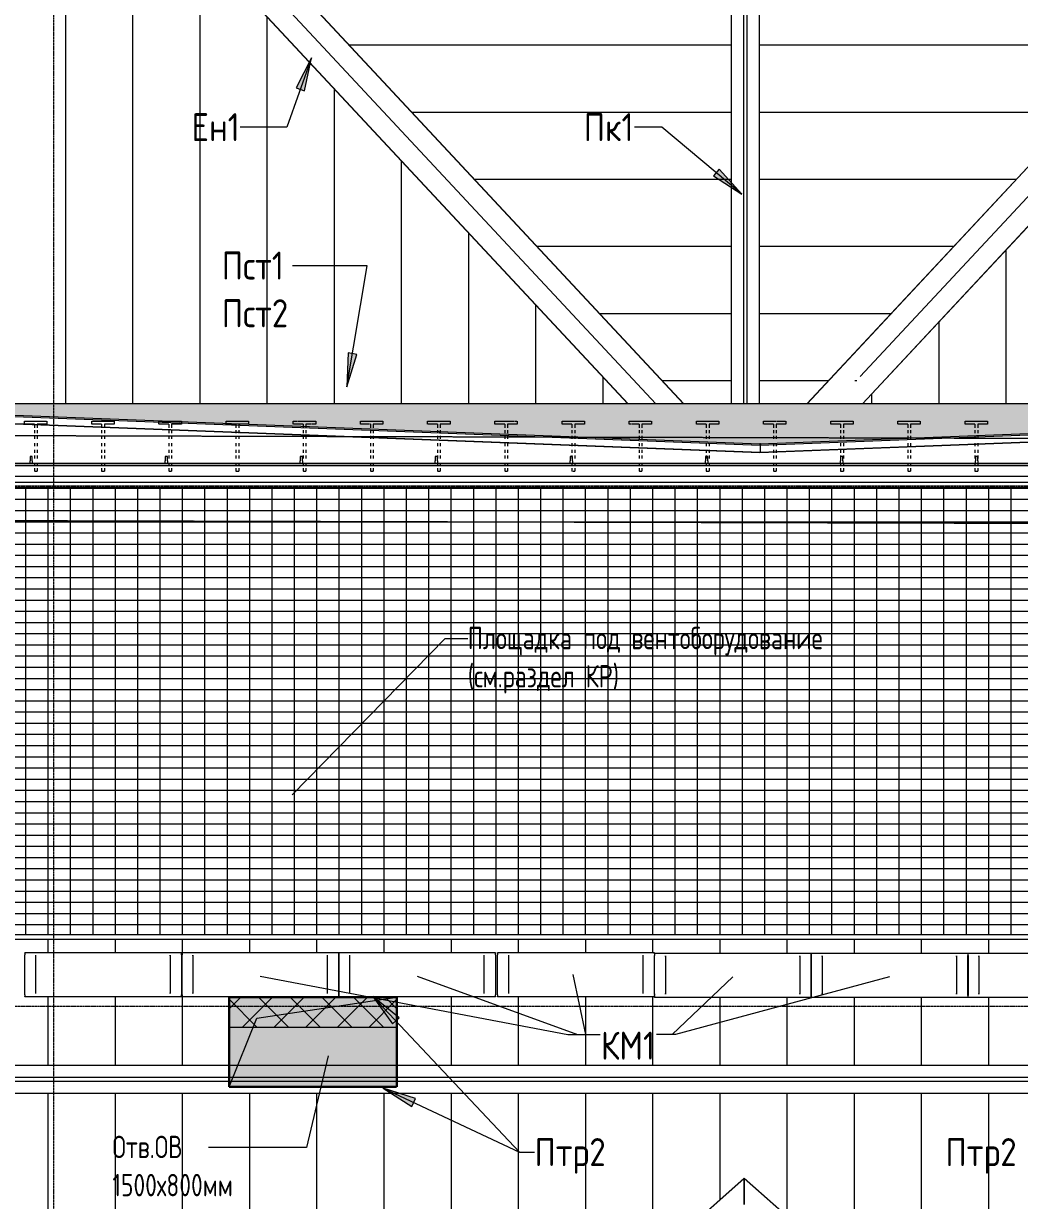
# Model space of a CAD drawing. Header units: millimetres. Extents: x -10178924 to 11692288, y -947381 to 58396.
# Drawn here: x 17780 to 26674, y -557965 to -547449 of the extents above; entities that cross this region are included whole.
import ezdxf

# ---------------------------------------------------------------- set-up
doc = ezdxf.new("R2010")
doc.units = ezdxf.units.MM
for name, pattern in [('ADSK_Линия сетки', [25, 20, -2.5, 0, -2.5]), ('ADSK_Скрыто', [6, 3, -3]), ('ADSK_Штриховая_ш3 п1_5', [4.5, 3, -1.5])]:
    doc.linetypes.add(name, pattern=pattern)
for name, color, linetype, lineweight in [('Аннотация', 7, 'Continuous', 18), ('Антураж', 7, 'Continuous', 18), ('Крыша', 7, 'Continuous', 9), ('Крыша штриховка', 7, 'Continuous', 9), ('Марки', 7, 'Continuous', 20), ('Обобщенные модели', 7, 'Continuous', 18), ('Ограждение', 7, 'Continuous', 9), ('Оси', 253, 'Continuous', 9), ('Перекрытие', 7, 'Continuous', 18), ('Перекрытие штриховка', 7, 'Continuous', 18), ('Узлы', 7, 'Continuous', 18)]:
    doc.layers.add(name, color=color, linetype=linetype, lineweight=lineweight)
doc.layers.add('Линии', color=7, linetype='Continuous', lineweight=9, true_color=0x00a600)
doc.styles.add('GOST Common_3', font='GOST_Common.ttf', dxfattribs={"width": 0.8, "height": 350})
doc.styles.add('GOST Common_4', font='GOST_Common.ttf', dxfattribs={"width": 0.9, "height": 200})

# ---------------------------------------------------------------- blocks, each defined once
blk = doc.blocks.new('Ограждение - 20 доп поручень 300-1864261-План кровли АР')
at = {"layer": 'Ограждение'}
for p, q in [((-60, 10), (-40, 10)), ((-60, 10), (-60, -10)), ((0, 10), (-40, 10)), ((0, -10), (0, 10)), ((-40, -10), (-60, -10)), ((-40, -10), (0, -10))]:
    blk.add_line(p, q, dxfattribs=at)
blk = doc.blocks.new('Ограждение - Ограждение-2940136-План кровли АР')
at = {"rotation": 89.99999999999946}
for p in [(17848, 13206), (19055, 13206), (20261, 13206), (21467, 13206), (22673, 13206), (23880, 13206), (25086, 13206), (26292, 13206)]:
    blk.add_blockref('Ограждение - 20 доп поручень 300-1864261-План кровли АР', p, dxfattribs=at)
blk = doc.blocks.new('Тип верхнего поручня - Верхний поручень_Внутренний_-2940138-План кровли АР')
at = {"layer": 'Ограждение'}
for p, q in [((10611, 13146), (38155, 13146)), ((38165, 13126), (10611, 13126))]:
    blk.add_line(p, q, dxfattribs=at)
blk = doc.blocks.new('Тип верхнего поручня - Верхний поручень_Внутренний_-V31-План кровли АР')
at = {"layer": 'Ограждение'}
for p, q in [((10611, 13146), (38155, 13146)), ((10611, 13126), (38165, 13126))]:
    blk.add_line(p, q, dxfattribs=at)
blk = doc.blocks.new('Planka_konka_K1 - Кровля - Планка конька К1-2963703-План кровли АР')
at = {"layer": 'Обобщенные модели'}
for p, q in [((9045, 125), (-20330, 125)), ((9045, 17), (-20750, 17)), ((-14985, -17), (9045, -17)), ((9045, -125), (-4793, -125))]:
    blk.add_line(p, q, dxfattribs=at)
blk = doc.blocks.new('Ограждение - Ограждение-2966801-План кровли АР')
at = {"layer": 'Ограждение'}
for p, q in [((24101, 17882), (24209, 17882)), ((24101, 17882), (24101, 13678)), ((24209, 17882), (24226, 17882)), ((24209, 17882), (24209, 13678)), ((24226, 17882), (24243, 17882)), ((24243, 17882), (24351, 17882)), ((24243, 13678), (24243, 17882)), ((24351, 17882), (24351, 13678))]:
    blk.add_line(p, q, dxfattribs=at)
blk = doc.blocks.new('Ограждение - Ограждение-2968875-План кровли АР')
at = {"layer": 'Ограждение'}
for p, q in [((17774, 20936), (18467, 19851)), ((18477, 19834), (17774, 20933)), ((17444, 20777), (18859, 18563)), ((17446, 20776), (18866, 18555)), ((17669, 20761), (17763, 20614)), ((17793, 20567), (18276, 19811)), ((19288, 17892), (19368, 17766)), ((19290, 17892), (19369, 17767)), ((19503, 17892), (19516, 17872)), ((19516, 17872), (19540, 17892)), ((23674, 13678), (19745, 17892)), ((19747, 17892), (23676, 13678)), ((19368, 17766), (19422, 17804)), ((19369, 17766), (19516, 17872)), ((19516, 17872), (19369, 17767)), ((19516, 17872), (23426, 13678)), ((19369, 17767), (19368, 17766)), ((19368, 17765), (19369, 17766)), ((19368, 17765), (23178, 13678)), ((19369, 17766), (23180, 13678))]:
    blk.add_line(p, q, dxfattribs=at)
blk = doc.blocks.new('Ограждение - Ограждение-2969153-План кровли АР')
at = {"layer": 'Ограждение'}
for p, q in [((31365, 20966), (31398, 20941)), ((30990, 20901), (30382, 20085)), ((30390, 20098), (30990, 20903)), ((29183, 17874), (31351, 20781)), ((29184, 17873), (31353, 20781)), ((31002, 20614), (31112, 20761)), ((30582, 20050), (30988, 20596)), ((29789, 18987), (30060, 19351)), ((24776, 13678), (28705, 17892)), ((28707, 17892), (24778, 13678)), ((25252, 13922), (28955, 17892)), ((29087, 17947), (29183, 17873)), ((29183, 17874), (29088, 17947)), ((29172, 17882), (29184, 17873)), ((25272, 13678), (29183, 17873)), ((25273, 13678), (29184, 17872)), ((29184, 17873), (29183, 17874)), ((29183, 17873), (29184, 17872))]:
    blk.add_line(p, q, dxfattribs=at)
blk = doc.blocks.new('Ограждение - Ограждение-2970319-План кровли АР')
at = {"layer": 'Ограждение'}
for p, q in [((24217, 6757), (19360, 2468)), ((24217, 6755), (19360, 2466)), ((24217, 6757), (24217, 6755)), ((24217, 6755), (24217, 6757)), ((29060, 2479), (24217, 6757)), ((24217, 6755), (24217, 6522)), ((24217, 6522), (24217, 6755)), ((29060, 2477), (24217, 6755))]:
    blk.add_line(p, q, dxfattribs=at)
blk = doc.blocks.new('Антураж 4 - Антураж 4-5053377-План кровли АР')
at = {"layer": 'Антураж'}
for p, q in [((24360, 13305), (16128, 13622)), ((32592, 13622), (24360, 13305)), ((24355, 13238), (16122, 13556)), ((24360, 13241), (16128, 13559)), ((32597, 13556), (24355, 13238)), ((32592, 13559), (24360, 13241)), ((24361, 13320), (24355, 13320)), ((24361, 13320), (24360, 13305)), ((24360, 13305), (24360, 13320)), ((24360, 13305), (24360, 13241))]:
    blk.add_line(p, q, dxfattribs=at)
blk = doc.blocks.new('Ограждение - Ограждение-5945901-План кровли АР')
at = {"layer": 'Ограждение'}
for p, q in [((32008, 12973), (17060, 12973)), ((17060, 12933), (32008, 12933)), ((31968, 8933), (17020, 8933)), ((17020, 8893), (31968, 8893))]:
    blk.add_line(p, q, dxfattribs=at)
blk = doc.blocks.new('Construction_Roof-Accessories_Lindab_KO - Construction_Roof-Accessories_Lindab_KO-V52-План кровли АР')
at = {"layer": 'Обобщенные модели', "lineweight": 9}
for p, q in [((34475, 12868), (34475, 12524)), ((34476, 12861), (34476, 12868)), ((34476, 12524), (34476, 12530))]:
    blk.add_line(p, q, dxfattribs=at)
blk = doc.blocks.new('Construction_Roof-Accessories_Lindab_BR - Construction_Roof-Accessories_Lindab_BR-V91-План кровли АР')
at = {"layer": 'Обобщенные модели', "lineweight": 9}
for p, q in [((26214, 8764), (26214, 8766)), ((27614, 8766), (26214, 8766)), ((26214, 8764), (26214, 8748)), ((26214, 8747), (26214, 8748)), ((26214, 8741), (26214, 8747)), ((26214, 8405), (26214, 8741)), ((27614, 8766), (27614, 8764)), ((27614, 8748), (27614, 8764)), ((27614, 8748), (27614, 8747)), ((27614, 8747), (27614, 8741)), ((27614, 8741), (27614, 8405)), ((26214, 8397), (26214, 8405)), ((26214, 8391), (26214, 8397)), ((26214, 8391), (26214, 8375)), ((26214, 8373), (26214, 8375)), ((27614, 8373), (26214, 8373)), ((27614, 8405), (27614, 8397)), ((27614, 8397), (27614, 8391)), ((27614, 8375), (27614, 8391)), ((27614, 8375), (27614, 8373))]:
    blk.add_line(p, q, dxfattribs=at)
blk = doc.blocks.new('Construction_Roof-Accessories_Lindab_BR - Construction_Roof-Accessories_Lindab_BR-V54-План кровли АР')
at = {"layer": 'Обобщенные модели', "lineweight": 9}
for p, q in [((32978, 12886), (32978, 12889)), ((34378, 12889), (32978, 12889)), ((32978, 12886), (32978, 12871)), ((32978, 12870), (32978, 12871)), ((32978, 12864), (32978, 12870)), ((32978, 12528), (32978, 12864)), ((34378, 12889), (34378, 12886)), ((34378, 12871), (34378, 12886)), ((34378, 12871), (34378, 12870)), ((34378, 12870), (34378, 12864)), ((34378, 12864), (34378, 12528)), ((32978, 12520), (32978, 12528)), ((32978, 12513), (32978, 12520)), ((34378, 12528), (34378, 12520)), ((34378, 12520), (34378, 12513)), ((32978, 12513), (32978, 12498)), ((32978, 12496), (32978, 12498)), ((34378, 12496), (32978, 12496)), ((34378, 12498), (34378, 12513)), ((34378, 12498), (34378, 12496))]:
    blk.add_line(p, q, dxfattribs=at)
blk = doc.blocks.new('Construction_Roof-Accessories_Lindab_BR - Construction_Roof-Accessories_Lindab_BR-V92-План кровли АР')
at = {"layer": 'Обобщенные модели', "lineweight": 9}
for p, q in [((24814, 8766), (23414, 8766)), ((23414, 8762), (23414, 8748)), ((23414, 8747), (23414, 8748)), ((23414, 8741), (23414, 8747)), ((23414, 8405), (23414, 8741)), ((24814, 8766), (24814, 8764)), ((24814, 8748), (24814, 8764)), ((24814, 8748), (24814, 8747)), ((24814, 8747), (24814, 8741)), ((24814, 8741), (24814, 8405)), ((23414, 8403), (23414, 8405)), ((23414, 8389), (23414, 8375)), ((23414, 8373), (23414, 8375)), ((24814, 8373), (23414, 8373)), ((24814, 8405), (24814, 8397)), ((24814, 8397), (24814, 8391)), ((24814, 8375), (24814, 8391)), ((24814, 8375), (24814, 8373))]:
    blk.add_line(p, q, dxfattribs=at)
blk = doc.blocks.new('Construction_Roof-Accessories_Lindab_BR - Construction_Roof-Accessories_Lindab_BR-V93-План кровли АР')
at = {"layer": 'Обобщенные модели', "lineweight": 9}
for p, q in [((22014, 8769), (22014, 8771)), ((23414, 8771), (22014, 8771)), ((22014, 8769), (22014, 8753)), ((22014, 8746), (22014, 8753)), ((22014, 8753), (22014, 8753)), ((22014, 8410), (22014, 8746)), ((23414, 8771), (23414, 8769)), ((23414, 8762), (23414, 8769)), ((22014, 8403), (22014, 8410)), ((22014, 8396), (22014, 8403)), ((22014, 8396), (22014, 8380)), ((22014, 8378), (22014, 8380)), ((23414, 8378), (22014, 8378)), ((23414, 8404), (23414, 8403)), ((23414, 8403), (23414, 8396)), ((23414, 8389), (23414, 8396))]:
    blk.add_line(p, q, dxfattribs=at)
blk = doc.blocks.new('Construction_Roof-Accessories_Lindab_BR - Construction_Roof-Accessories_Lindab_BR-V53-План кровли АР')
at = {"layer": 'Обобщенные модели', "lineweight": 9}
for p, q in [((34378, 12886), (34378, 12889)), ((35778, 12889), (34378, 12889)), ((34378, 12886), (34378, 12871)), ((34378, 12870), (34378, 12871)), ((34378, 12864), (34378, 12870)), ((34378, 12528), (34378, 12864)), ((35778, 12889), (35778, 12886)), ((35778, 12871), (35778, 12886)), ((35778, 12871), (35778, 12870)), ((35778, 12870), (35778, 12864)), ((35778, 12864), (35778, 12528)), ((34378, 12520), (34378, 12528)), ((34378, 12513), (34378, 12520)), ((35778, 12528), (35778, 12520)), ((35778, 12520), (35778, 12513)), ((34378, 12513), (34378, 12498)), ((34378, 12496), (34378, 12498)), ((35778, 12496), (34378, 12496)), ((35778, 12498), (35778, 12513)), ((35778, 12498), (35778, 12496))]:
    blk.add_line(p, q, dxfattribs=at)
blk = doc.blocks.new('Construction_Roof-Accessories_Lindab_BR - Construction_Roof-Accessories_Lindab_BR-V94-План кровли АР')
at = {"layer": 'Обобщенные модели', "lineweight": 9}
for p, q in [((17790, 8769), (17790, 8771)), ((19190, 8771), (17790, 8771)), ((17790, 8769), (17790, 8753)), ((17790, 8746), (17790, 8753)), ((17790, 8753), (17790, 8753)), ((17790, 8410), (17790, 8746)), ((19190, 8771), (19190, 8769)), ((19190, 8753), (19190, 8769)), ((19190, 8753), (19190, 8753)), ((19190, 8753), (19190, 8746)), ((19190, 8746), (19190, 8410)), ((17790, 8403), (17790, 8410)), ((17790, 8396), (17790, 8403)), ((17790, 8396), (17790, 8380)), ((17790, 8378), (17790, 8380)), ((19190, 8378), (17790, 8378)), ((19190, 8410), (19190, 8403)), ((19190, 8403), (19190, 8396)), ((19190, 8380), (19190, 8396)), ((19190, 8380), (19190, 8378))]:
    blk.add_line(p, q, dxfattribs=at)
blk = doc.blocks.new('Кровля')
at = {"layer": 'Аннотация', "lineweight": 9}
for points in [[(20353, 16768), (20215, 16499), (20289, 16472)], [(24196, 15551), (23991, 15774), (23941, 15713)], [(20667, 13829), (20756, 14118), (20678, 14131)], [(20899, 8382), (21076, 8137), (21134, 8191)], [(20993, 7561), (21248, 7398), (21281, 7470)]]:
    blk.add_hatch(color=256, dxfattribs=at).paths.add_polyline_path(points)
at = {"layer": 'Крыша штриховка'}
h = blk.add_hatch(dxfattribs=at)
h.set_pattern_fill('FP_3', color=256, style=0, pattern_type=2)
h.set_pattern_definition([(270, (156.06, -17199.3), (600, 4e-14), [])])
h.paths.add_polyline_path([(37616, 13678), (37707, 13678), (37707, 19364), (31852, 19567), (30292, 19358), (30009, 18979), (30110, 18979), (30089, 18919), (29964, 18919), (29183, 17873), (29184, 17872), (25273, 13678), (32606, 13678), (32637, 13808), (32645, 13826), (32644, 13829), (32640, 13832), (32640, 13833), (32649, 13833), (32651, 13838), (32678, 13864), (32708, 13879), (32742, 13884), (32779, 13879), (32810, 13863), (32835, 13836), (32836, 13833), (32840, 13832), (32837, 13830), (32847, 13807), (32878, 13678), (37490, 13678)])
h.paths.add_polyline_path([(11110, 13678), (15841, 13678), (15872, 13808), (15880, 13826), (15879, 13829), (15875, 13832), (15875, 13833), (15883, 13833), (15886, 13838), (15913, 13864), (15943, 13879), (15977, 13884), (16013, 13879), (16044, 13863), (16069, 13836), (16071, 13833), (16075, 13832), (16072, 13830), (16082, 13807), (16113, 13678), (23178, 13678), (19368, 17765), (19370, 17767), (19368, 17766), (19288, 17892), (18890, 17892), (18418, 19252), (18339, 19376), (16914, 19566), (11105, 19365), (11105, 13678)])
h.paths.add_polyline_path([(32837, 13745), (32841, 13745), (32838, 13751)])
h.paths.add_polyline_path([(16076, 13745), (16072, 13751), (16072, 13745)])
h.paths.add_polyline_path([(11105, 20652), (12591, 20677), (15833, 20789), (15844, 20837), (15833, 20839), (11105, 20675)])
h.paths.add_polyline_path([(37707, 20653), (37707, 20941), (37670, 20941), (37670, 20675), (32022, 20871), (32024, 20857), (32024, 20850), (37670, 20655)])
h.paths.add_polyline_path([(17086, 20844), (17050, 20941), (16777, 20941), (16765, 20886), (17050, 20848)])
h.paths.add_polyline_path([(31690, 20845), (31727, 20851), (31727, 20858), (31745, 20941), (31725, 20941), (31690, 20846)])
h = blk.add_hatch(dxfattribs=at)
h.set_pattern_fill('FP_5', color=256, style=0, pattern_type=2)
h.set_pattern_definition([(0, (-6205.5, -17840), (0, 600), [])])
h.paths.add_polyline_path([(24101, 13678), (24101, 17882), (24222, 17882), (24222, 17884), (22260, 17884), (22260, 17879), (22125, 17879), (22125, 17884), (19754, 17884), (23676, 13678), (23989, 13678)])
h = blk.add_hatch(dxfattribs=at)
h.set_pattern_fill('FP_6', color=256, style=0, pattern_type=2)
h.set_pattern_definition([(180, (-5840.74, -17840), (-7e-14, -600), [])])
h.paths.add_polyline_path([(24351, 13678), (24776, 13678), (28698, 17884), (24236, 17884), (24236, 17882), (24351, 17882), (24351, 13993)])
h.paths.add_polyline_path([(25054, 13678), (25252, 13922), (24946, 13678), (25025, 13678)])
h.paths.add_polyline_path([(24236, 17882), (24236, 17882), (24236, 17884), (24222, 17884), (24222, 17882), (24236, 17882)])
h = blk.add_hatch(dxfattribs=at)
h.set_pattern_fill('FP_23', color=256, style=0, pattern_type=2)
h.set_pattern_definition([(270, (0, 2567.63), (600, 4e-14), [])])
h.paths.add_polyline_path([(3982, 7654), (4419, 8083), (3967, 7704), (3967, 7665), (3976, 7658)])
h.paths.add_polyline_path([(44717, 7767), (44900, 7767), (39420, 12094), (35435, 12263), (35435, 8885), (33439, 8885), (33439, 12347), (32345, 12393), (32008, 12380), (32008, 12195), (33275, 12195), (33275, 11802), (32008, 11802), (32008, 11561), (33275, 11561), (33275, 11168), (32008, 11168), (32008, 10908), (33275, 10908), (33275, 10515), (32008, 10515), (32008, 10274), (33275, 10274), (33275, 9881), (32008, 9881), (32008, 9640), (33275, 9640), (33275, 9247), (32008, 9247), (32008, 9006), (33275, 9006), (33275, 8613), (31875, 8613), (31875, 8893), (17020, 8894), (17020, 12368), (16400, 12392), (14514, 12322), (14514, 12309), (14550, 12309), (14550, 9189), (14514, 9189), (14514, 8885), (12714, 8885), (12714, 9189), (12664, 9189), (12664, 12253), (9547, 12136), (4326, 7767), (14441, 7767), (14441, 8353), (15841, 8353), (15841, 7767), (19615, 7767), (19615, 8375), (21115, 8375), (21115, 7767), (27609, 7767), (27609, 8373), (23414, 8373), (23414, 8378), (22014, 8378), (22014, 8771), (23414, 8771), (23414, 8766), (31814, 8766), (31814, 8373), (29115, 8373), (29115, 7767), (29661, 7767), (29661, 8333), (31241, 8333), (31241, 7767), (39870, 7767), (39870, 8333), (41230, 8333), (41230, 7767), (44399, 7767)])
h.paths.add_polyline_path([(20144, 8378), (19194, 8378), (19194, 8771), (21994, 8771), (21994, 8378), (20494, 8378)])
h.paths.add_polyline_path([(18699, 8378), (17790, 8378), (17790, 8771), (19190, 8771), (19190, 8378), (19060, 8378)])
h.paths.add_polyline_path([(17670, 8378), (16370, 8378), (16370, 8771), (17770, 8771), (17770, 8378), (17738, 8378)])
h.paths.add_polyline_path([(15551, 9038), (15219, 9038), (15219, 9431), (16619, 9431), (16619, 9038), (15808, 9038)])
h.paths.add_polyline_path([(16169, 9600), (15219, 9600), (15219, 9993), (16619, 9993), (16619, 9600), (16519, 9600)])
h.paths.add_polyline_path([(15808, 10147), (15219, 10147), (15219, 10540), (16619, 10540), (16619, 10147), (16169, 10147)])
h.paths.add_polyline_path([(15319, 10781), (15219, 10781), (15219, 11174), (16619, 11174), (16619, 10781), (15386, 10781)])
h.paths.add_polyline_path([(15265, 11355), (15165, 11355), (15165, 11748), (16565, 11748), (16565, 11355), (15319, 11355)])
h.paths.add_polyline_path([(16169, 11883), (15165, 11883), (15165, 12276), (16565, 12276), (16565, 11883), (16350, 11883)])
h.paths.add_polyline_path([(24355, 13238), (32597, 13556), (32597, 13557), (32593, 13558), (32593, 13622), (32597, 13638), (32591, 13638), (32592, 13622), (32591, 13559), (24355, 13241), (16128, 13559), (16128, 13638), (16123, 13638), (16126, 13622), (16126, 13558), (16122, 13557), (16122, 13556), (24355, 13238)])
h.paths.add_polyline_path([(24360, 13320), (24360, 13320), (24360, 13320)])
h.paths.add_polyline_path([(37834, 13347), (37830, 13350), (32893, 13558), (32893, 13637), (32888, 13637), (32891, 13622), (32891, 13558), (32887, 13557), (32888, 13556), (37791, 13349)])
h.paths.add_polyline_path([(11368, 13358), (15824, 13524), (15826, 13531), (11467, 13362)])
h.paths.add_polyline_path([(15826, 13533), (15832, 13557), (15828, 13558), (15828, 13622), (15826, 13610), (15826, 13594), (15826, 13556)])
h = blk.add_hatch(dxfattribs=at)
h.set_pattern_fill('FP_21', color=256, style=0, pattern_type=2)
h.set_pattern_definition([(90, (0, 161.5), (-600, 4e-14), [])])
h.paths.add_polyline_path([(13175, 1527), (13176, 1527), (13175, 1527)])
h.paths.add_polyline_path([(12897, 1552), (12887, 1608), (11119, 1669), (12888, 1606)])
h.paths.add_polyline_path([(13162, 1552), (13171, 1607), (13176, 1606), (19380, 1824), (19380, 2243), (19366, 2259), (19378, 1826), (13171, 1608), (13168, 1594)])
h.paths.add_polyline_path([(35578, 1552), (35569, 1608), (29060, 1844), (29060, 2009), (29053, 2009), (29053, 1733), (29060, 1733), (29060, 1835), (35564, 1599), (35564, 1606), (35569, 1606), (35572, 1592)])
h.paths.add_polyline_path([(35843, 1552), (35853, 1606), (35864, 1606), (41077, 1795), (41085, 1806), (35853, 1615), (35852, 1607)])
h.paths.add_polyline_path([(23571, 1633), (24009, 1633), (24009, 1694), (23355, 1695), (23346, 1698), (23331, 1710), (23325, 1717), (23320, 1726), (23318, 1733), (23217, 1733), (23217, 1633), (23562, 1633)])
h.paths.add_polyline_path([(24792, 1633), (25409, 1633), (25409, 1733), (25322, 1733), (25315, 1719), (25303, 1704), (25294, 1699), (25285, 1696), (25267, 1694), (25160, 1694), (24742, 1694), (24742, 1633), (24788, 1633)])
h.paths.add_polyline_path([(24947, 1694), (24947, 1694), (24985, 1694)])
h.paths.add_polyline_path([(29060, 2029), (29060, 2251), (29053, 2243), (29053, 2029)])
h.paths.add_polyline_path([(28778, 2243), (26448, 4301), (28515, 2243)])
h.paths.add_polyline_path([(19665, 2243), (19918, 2243), (21985, 4301), (19656, 2243)])
h.paths.add_polyline_path([(19361, 2468), (24217, 6757), (29060, 2479), (29060, 2997), (33459, 2838), (33459, 5991), (35759, 5991), (35759, 2764), (41946, 2990), (45229, 7507), (45217, 7516), (15841, 7516), (15841, 7203), (14441, 7203), (14441, 7516), (4204, 7516), (7265, 2959), (12614, 2771), (12614, 5991), (14914, 5991), (14914, 2822), (19347, 2978), (19359, 2540)])
h.paths.add_polyline_path([(45455, 7507), (45462, 7516), (45442, 7516)])
h.paths.add_polyline_path([(45548, 7680), (45576, 7680), (45587, 7689), (45597, 7703), (45597, 7719), (45563, 7692)])
h.paths.add_polyline_path([(45613, 7729), (45611, 7730), (45609, 7729), (45611, 7729)])
at = {"layer": 'Перекрытие штриховка', "lineweight": 9, "true_color": 0x787878}
h = blk.add_hatch(dxfattribs=at)
h.set_pattern_fill('FP_52', color=8, style=0, pattern_type=2)
h.set_pattern_definition([(0, (0, 0), (0, 100), []), (90, (0, 0), (-200, 1e-14), [])])
h.paths.add_polyline_path([(31968, 8933), (31968, 12933), (17060, 12933), (17060, 8933), (31889, 8933)])
h.paths.add_polyline_path([(31976, 8925), (31976, 8933), (31968, 8932), (31968, 8925)])
h.paths.add_polyline_path([(31976, 8912), (31988, 8913), (31988, 8925), (31976, 8925), (31976, 8913)])
at = {"layer": 'Перекрытие штриховка', "lineweight": 9}
h = blk.add_hatch(dxfattribs=at)
h.set_pattern_fill('FP_51', color=256, style=0, pattern_type=2)
h.set_pattern_definition([(45, (0, 0), (-141.4214, 141.4214), []), (135, (0, 0), (-141.4214, -141.4214), [])])
h.paths.add_polyline_path([(27609, 7767), (27669, 7767), (27669, 8108), (29115, 8108), (29115, 8373), (27609, 8373), (27609, 8007)])
h.paths.add_polyline_path([(41230, 7767), (41230, 8333), (41221, 8333), (41221, 7767)])
h.paths.add_polyline_path([(39870, 8108), (39871, 8108), (39871, 8333), (39870, 8333), (39870, 8228)])
h.paths.add_polyline_path([(31241, 8108), (31241, 8333), (29661, 8333), (29661, 8108), (29679, 8108), (29679, 8309), (31229, 8309), (31229, 8108)])
h.paths.add_polyline_path([(21115, 8108), (21115, 8375), (19615, 8375), (19615, 8108), (20867, 8108)])
at = {"layer": 'Узлы', "true_color": 0xffffff}
h = blk.add_hatch(color=7, dxfattribs=at)
h.paths.add_polyline_path([(41826, -522), (49651, -522), (49651, 475), (49563, 474), (49503, -471), (45149, -323), (41142, -458), (41080, -77), (41080, -522), (41465, -522)])
h.paths.add_polyline_path([(-454, -389), (8078, -389), (8077, -26), (7973, -277), (3656, -147), (-675, -299), (-737, 259), (-737, -389)])
h.paths.add_polyline_path([(41080, 178), (41098, 183), (41188, 1720), (35857, 1527), (35850, 1488), (41080, 1488), (41080, 182)])
h.paths.add_polyline_path([(8078, 312), (8078, 1488), (12890, 1488), (12883, 1527), (8005, 1702), (8062, 316)])
h.paths.add_polyline_path([(-737, 503), (-469, 8049), (-6523, 7837), (-6530, 7799), (-737, 7799), (-737, 523)])
h.paths.add_polyline_path([(49651, 797), (49651, 7859), (55892, 7859), (55892, 8471), (55881, 8468), (55687, 8000), (49351, 8221), (49619, 804), (49633, 803), (49650, 798)])
h.paths.add_polyline_path([(16531, 1488), (35572, 1488), (35566, 1520), (29060, 1756), (29060, 1633), (19380, 1633), (19380, 1744), (13175, 1527), (13168, 1488), (15808, 1488)])
h.paths.add_polyline_path([(-7228, 7799), (-6808, 7799), (-6813, 7829), (-7123, 7899), (-6948, 14171), (-7182, 20169), (-7228, 20180), (-7228, 7899)])
h.paths.add_polyline_path([(55892, 8774), (55892, 16805), (55861, 16797), (55713, 12785), (55861, 8782), (55865, 8781)])
h.paths.add_polyline_path([(24355, 13320), (32597, 13639), (32606, 13678), (16108, 13678), (16118, 13638), (24355, 13320)])
h.paths.add_polyline_path([(10665, 13409), (15825, 13610), (15841, 13678), (11105, 13678), (11105, 21013), (10509, 21012), (10529, 20925), (10924, 20798), (10667, 13473)])
h.paths.add_polyline_path([(38182, 13414), (37898, 20847), (38471, 21009), (38481, 21051), (37707, 21051), (37707, 13678), (32878, 13678), (32888, 13638), (38175, 13414)])
h.paths.add_polyline_path([(55892, 17108), (55892, 32796), (55861, 32788), (55572, 24949), (55861, 17116), (55865, 17115)])
h.paths.add_polyline_path([(-7228, 20475), (-7183, 20486), (-6960, 26174), (-7183, 31854), (-7228, 31866), (-7228, 20479)])
h.paths.add_polyline_path([(45338, 20583), (45060, 27855), (45032, 27863), (45032, 21051), (38749, 21051), (38759, 21009), (45144, 20596)])
h.paths.add_polyline_path([(3393, 20705), (10229, 20956), (10242, 21013), (3737, 21013), (3737, 28193), (3694, 28182), (3395, 20761)])
h.paths.add_polyline_path([(45032, 28152), (45061, 28160), (45350, 35732), (45288, 37345), (45032, 37345), (45032, 28160)])
h.paths.add_polyline_path([(3737, 28469), (3737, 42947), (3702, 42939), (3419, 35708), (3702, 28478), (3737, 28470)])
h.paths.add_polyline_path([(-7228, 32161), (-7192, 32170), (-7003, 37564), (-7192, 42952), (-7228, 42961), (-7228, 32165)])
h.paths.add_polyline_path([(55892, 33099), (55892, 43247), (55860, 43239), (55675, 38160), (55861, 33107), (55865, 33106)])
h.paths.add_polyline_path([(45072, 38095), (45259, 38095), (45067, 43128), (45032, 43137), (45032, 38095), (45070, 38095)])
h.paths.add_polyline_path([(3737, 43224), (3737, 43717), (-7228, 43717), (-7228, 43256), (-7192, 43265), (-7068, 43609), (-1846, 43422), (3578, 43616), (3702, 43233), (3737, 43224)])
h.paths.add_polyline_path([(45032, 43426), (45104, 43445), (45207, 43781), (50463, 43599), (55714, 43781), (55836, 43551), (55892, 43536), (55892, 43899), (45032, 43899), (45032, 43440)])
blk.add_hatch(color=7, dxfattribs=at).paths.add_polyline_path([(20144, 7575), (21115, 7575), (21115, 8375), (19615, 8375), (19615, 7575), (19921, 7575)])
at = {"layer": 'Аннотация', "lineweight": 9}
for p, q in [((20353, 16768), (20132, 16148)), ((20353, 16768), (20215, 16499)), ((20289, 16472), (20353, 16768)), ((20215, 16499), (20289, 16472)), ((19856, 16148), (19715, 16148)), ((20132, 16148), (19856, 16148)), ((23359, 16148), (23236, 16148)), ((23480, 16148), (23359, 16148)), ((24196, 15551), (23480, 16148)), ((23991, 15774), (23941, 15713)), ((23941, 15713), (24196, 15551)), ((24196, 15551), (23991, 15774)), ((20625, 14911), (20181, 14911)), ((20848, 14911), (20625, 14911)), ((20667, 13829), (20848, 14911)), ((20678, 14131), (20667, 13829)), ((20667, 13829), (20756, 14118)), ((20756, 14118), (20678, 14131)), ((20178, 10182), (21546, 11580)), ((21546, 11580), (21747, 11580)), ((20899, 8382), (21076, 8137)), ((21134, 8191), (20899, 8382)), ((20899, 8382), (22209, 6991)), ((21076, 8137), (21134, 8191)), ((20499, 7850), (20306, 7032)), ((20993, 7561), (21248, 7398)), ((21281, 7470), (20993, 7561)), ((20993, 7561), (22209, 6991)), ((21248, 7398), (21281, 7470)), ((20101, 7032), (19431, 7032)), ((20306, 7032), (20101, 7032)), ((22209, 6991), (22343, 6991)), ((22209, 6991), (22343, 6991))]:
    blk.add_line(p, q, dxfattribs=at)
at = {"layer": 'Крыша'}
for p, q in [((19615, 7767), (19615, 8375)), ((19615, 8375), (21115, 8375)), ((21115, 8375), (21115, 7767))]:
    blk.add_line(p, q, dxfattribs=at)
at = {"layer": 'Линии', "color": 7}
for p, q in [((32606, 13678), (16108, 13678)), ((16117, 13638), (24355, 13320)), ((24355, 13320), (32597, 13638)), ((19863, 8187), (21115, 8375)), ((19615, 7575), (19863, 8187))]:
    blk.add_line(p, q, dxfattribs=at)
at = {"layer": 'Линии', "color": 7, "linetype": 'ADSK_Скрыто'}
for p, q in [((17789, 13521), (17989, 13521)), ((17789, 13496), (17789, 13521)), ((17877, 13496), (17789, 13496)), ((17877, 13496), (17877, 13461)), ((17989, 13496), (17902, 13496)), ((17902, 13496), (17902, 13461)), ((17989, 13521), (17989, 13496)), ((18389, 13521), (18589, 13521)), ((18389, 13496), (18389, 13521)), ((18477, 13496), (18389, 13496)), ((18477, 13496), (18477, 13461)), ((18589, 13496), (18502, 13496)), ((18502, 13496), (18502, 13461)), ((18589, 13521), (18589, 13496)), ((18989, 13521), (19189, 13521)), ((18989, 13496), (18989, 13521)), ((19077, 13496), (18989, 13496)), ((19077, 13496), (19077, 13461)), ((19189, 13496), (19102, 13496)), ((19102, 13496), (19102, 13461)), ((19189, 13521), (19189, 13496)), ((19589, 13521), (19789, 13521)), ((19589, 13496), (19589, 13521)), ((19677, 13496), (19589, 13496)), ((19677, 13496), (19677, 13461)), ((19789, 13496), (19702, 13496)), ((19702, 13496), (19702, 13461)), ((19789, 13521), (19789, 13496)), ((20189, 13521), (20389, 13521)), ((20189, 13496), (20189, 13521)), ((20277, 13496), (20189, 13496)), ((20277, 13496), (20277, 13461)), ((20389, 13496), (20302, 13496)), ((20302, 13496), (20302, 13461)), ((20389, 13521), (20389, 13496)), ((20789, 13521), (20989, 13521)), ((20789, 13496), (20789, 13521)), ((20877, 13496), (20789, 13496)), ((20877, 13496), (20877, 13461)), ((20989, 13496), (20902, 13496)), ((20902, 13496), (20902, 13461)), ((20989, 13521), (20989, 13496)), ((21389, 13521), (21589, 13521)), ((21389, 13496), (21389, 13521)), ((21477, 13496), (21389, 13496)), ((21477, 13496), (21477, 13461)), ((21589, 13496), (21502, 13496)), ((21502, 13496), (21502, 13461)), ((21589, 13521), (21589, 13496)), ((21989, 13521), (22189, 13521)), ((21989, 13496), (21989, 13521)), ((22077, 13496), (21989, 13496)), ((22077, 13496), (22077, 13461)), ((22189, 13496), (22102, 13496)), ((22102, 13496), (22102, 13461)), ((22189, 13521), (22189, 13496)), ((22589, 13521), (22789, 13521)), ((22589, 13496), (22589, 13521)), ((22677, 13496), (22589, 13496)), ((22677, 13496), (22677, 13461)), ((22789, 13496), (22702, 13496)), ((22702, 13496), (22702, 13461)), ((22789, 13521), (22789, 13496)), ((23189, 13521), (23389, 13521)), ((23189, 13496), (23189, 13521)), ((23277, 13496), (23189, 13496)), ((23277, 13496), (23277, 13461)), ((23389, 13496), (23302, 13496)), ((23302, 13496), (23302, 13461)), ((23389, 13521), (23389, 13496)), ((23789, 13521), (23989, 13521)), ((23789, 13496), (23789, 13521)), ((23877, 13496), (23789, 13496)), ((23877, 13496), (23877, 13461)), ((23989, 13496), (23902, 13496)), ((23902, 13496), (23902, 13461)), ((23989, 13521), (23989, 13496)), ((24389, 13521), (24589, 13521)), ((24389, 13496), (24389, 13521)), ((24477, 13496), (24389, 13496)), ((24477, 13496), (24477, 13461)), ((24589, 13496), (24502, 13496)), ((24502, 13496), (24502, 13461)), ((24589, 13521), (24589, 13496)), ((24989, 13521), (25189, 13521)), ((24989, 13496), (24989, 13521)), ((25077, 13496), (24989, 13496)), ((25077, 13496), (25077, 13461)), ((25189, 13496), (25102, 13496)), ((25102, 13496), (25102, 13461)), ((25189, 13521), (25189, 13496)), ((25589, 13521), (25789, 13521)), ((25589, 13496), (25589, 13521)), ((25677, 13496), (25589, 13496)), ((25677, 13496), (25677, 13461)), ((25789, 13496), (25702, 13496)), ((25702, 13496), (25702, 13461)), ((25789, 13521), (25789, 13496)), ((26189, 13521), (26389, 13521)), ((26189, 13496), (26189, 13521)), ((26277, 13496), (26189, 13496)), ((26277, 13496), (26277, 13461)), ((26389, 13496), (26302, 13496)), ((26302, 13496), (26302, 13461)), ((26389, 13521), (26389, 13496)), ((17877, 13441), (17877, 13411)), ((17877, 13391), (17877, 13361)), ((17902, 13441), (17902, 13411)), ((17902, 13391), (17902, 13361)), ((18477, 13441), (18477, 13411)), ((18477, 13391), (18477, 13361)), ((18502, 13441), (18502, 13411)), ((18502, 13391), (18502, 13361)), ((19077, 13441), (19077, 13411)), ((19077, 13391), (19077, 13361)), ((19102, 13441), (19102, 13411)), ((19102, 13391), (19102, 13361)), ((19677, 13441), (19677, 13411)), ((19677, 13391), (19677, 13361)), ((19702, 13441), (19702, 13411)), ((19702, 13391), (19702, 13361)), ((20277, 13441), (20277, 13411)), ((20277, 13391), (20277, 13361)), ((20302, 13441), (20302, 13411)), ((20302, 13391), (20302, 13361)), ((20877, 13441), (20877, 13411)), ((20877, 13391), (20877, 13361)), ((20902, 13441), (20902, 13411)), ((20902, 13391), (20902, 13361)), ((21477, 13441), (21477, 13411)), ((21477, 13391), (21477, 13361)), ((21502, 13441), (21502, 13411)), ((21502, 13391), (21502, 13361)), ((22077, 13441), (22077, 13411)), ((22077, 13391), (22077, 13361)), ((22102, 13441), (22102, 13411)), ((22102, 13391), (22102, 13361)), ((22677, 13441), (22677, 13411)), ((22677, 13391), (22677, 13361)), ((22702, 13441), (22702, 13411)), ((22702, 13391), (22702, 13361)), ((23277, 13441), (23277, 13411)), ((23277, 13391), (23277, 13361)), ((23302, 13441), (23302, 13411)), ((23302, 13391), (23302, 13361)), ((23877, 13441), (23877, 13411)), ((23877, 13391), (23877, 13361)), ((23902, 13441), (23902, 13411)), ((23902, 13391), (23902, 13361)), ((24477, 13441), (24477, 13411)), ((24477, 13391), (24477, 13361)), ((24502, 13441), (24502, 13411)), ((24502, 13391), (24502, 13361)), ((25077, 13441), (25077, 13411)), ((25077, 13391), (25077, 13361)), ((25102, 13441), (25102, 13411)), ((25102, 13391), (25102, 13361)), ((25677, 13441), (25677, 13411)), ((25677, 13391), (25677, 13361)), ((25702, 13441), (25702, 13411)), ((25702, 13391), (25702, 13361)), ((26277, 13441), (26277, 13411)), ((26277, 13391), (26277, 13361)), ((26302, 13441), (26302, 13411)), ((26302, 13391), (26302, 13361)), ((17877, 13326), (17877, 13296)), ((17877, 13266), (17877, 13236)), ((17902, 13326), (17902, 13296)), ((17902, 13266), (17902, 13236)), ((18477, 13326), (18477, 13296)), ((18477, 13266), (18477, 13236)), ((18502, 13326), (18502, 13296)), ((18502, 13266), (18502, 13236)), ((19077, 13326), (19077, 13296)), ((19077, 13266), (19077, 13236)), ((19102, 13326), (19102, 13296)), ((19102, 13266), (19102, 13236)), ((19677, 13326), (19677, 13296)), ((19677, 13266), (19677, 13236)), ((19702, 13326), (19702, 13296)), ((19702, 13266), (19702, 13236)), ((20277, 13326), (20277, 13296)), ((20277, 13266), (20277, 13236)), ((20302, 13326), (20302, 13296)), ((20302, 13266), (20302, 13236)), ((20877, 13326), (20877, 13296)), ((20877, 13266), (20877, 13236)), ((20902, 13326), (20902, 13296)), ((20902, 13266), (20902, 13236)), ((21477, 13326), (21477, 13296)), ((21477, 13266), (21477, 13236)), ((21502, 13326), (21502, 13296)), ((21502, 13266), (21502, 13236)), ((22077, 13326), (22077, 13296)), ((22077, 13266), (22077, 13236)), ((22102, 13326), (22102, 13296)), ((22102, 13266), (22102, 13236)), ((22677, 13326), (22677, 13296)), ((22677, 13266), (22677, 13236)), ((22702, 13326), (22702, 13296)), ((22702, 13266), (22702, 13236)), ((23277, 13326), (23277, 13296)), ((23277, 13266), (23277, 13236)), ((23302, 13326), (23302, 13296)), ((23302, 13266), (23302, 13236)), ((23877, 13326), (23877, 13296)), ((23877, 13266), (23877, 13236)), ((23902, 13326), (23902, 13296)), ((23902, 13266), (23902, 13236)), ((24477, 13326), (24477, 13296)), ((24477, 13266), (24477, 13236)), ((24502, 13326), (24502, 13296)), ((24502, 13266), (24502, 13236)), ((25077, 13326), (25077, 13296)), ((25077, 13266), (25077, 13236)), ((25102, 13326), (25102, 13296)), ((25102, 13266), (25102, 13236)), ((25677, 13326), (25677, 13296)), ((25677, 13266), (25677, 13236)), ((25702, 13326), (25702, 13296)), ((25702, 13266), (25702, 13236)), ((26277, 13326), (26277, 13296)), ((26277, 13266), (26277, 13236)), ((26302, 13326), (26302, 13296)), ((26302, 13266), (26302, 13236)), ((17877, 13216), (17877, 13186)), ((17877, 13151), (17877, 13121)), ((17902, 13216), (17902, 13186)), ((17902, 13151), (17902, 13121)), ((18477, 13216), (18477, 13186)), ((18477, 13151), (18477, 13121)), ((18502, 13216), (18502, 13186)), ((18502, 13151), (18502, 13121)), ((19077, 13216), (19077, 13186)), ((19077, 13151), (19077, 13121)), ((19102, 13216), (19102, 13186)), ((19102, 13151), (19102, 13121)), ((19677, 13216), (19677, 13186)), ((19677, 13151), (19677, 13121)), ((19702, 13216), (19702, 13186)), ((19702, 13151), (19702, 13121)), ((20277, 13216), (20277, 13186)), ((20277, 13151), (20277, 13121)), ((20302, 13216), (20302, 13186)), ((20302, 13151), (20302, 13121)), ((20877, 13216), (20877, 13186)), ((20877, 13151), (20877, 13121)), ((20902, 13216), (20902, 13186)), ((20902, 13151), (20902, 13121)), ((21477, 13216), (21477, 13186)), ((21477, 13151), (21477, 13121)), ((21502, 13216), (21502, 13186)), ((21502, 13151), (21502, 13121)), ((22077, 13216), (22077, 13186)), ((22077, 13151), (22077, 13121)), ((22102, 13216), (22102, 13186)), ((22102, 13151), (22102, 13121)), ((22677, 13216), (22677, 13186)), ((22677, 13151), (22677, 13121)), ((22702, 13216), (22702, 13186)), ((22702, 13151), (22702, 13121)), ((23277, 13216), (23277, 13186)), ((23277, 13151), (23277, 13121)), ((23302, 13216), (23302, 13186)), ((23302, 13151), (23302, 13121)), ((23877, 13216), (23877, 13186)), ((23877, 13151), (23877, 13121)), ((23902, 13216), (23902, 13186)), ((23902, 13151), (23902, 13121)), ((24477, 13216), (24477, 13186)), ((24477, 13151), (24477, 13121)), ((24502, 13216), (24502, 13186)), ((24502, 13151), (24502, 13121)), ((25077, 13216), (25077, 13186)), ((25077, 13151), (25077, 13121)), ((25102, 13216), (25102, 13186)), ((25102, 13151), (25102, 13121)), ((25677, 13216), (25677, 13186)), ((25677, 13151), (25677, 13121)), ((25702, 13216), (25702, 13186)), ((25702, 13151), (25702, 13121)), ((26277, 13216), (26277, 13186)), ((26277, 13151), (26277, 13121)), ((26302, 13216), (26302, 13186)), ((26302, 13151), (26302, 13121)), ((17877, 13101), (17877, 13071)), ((17902, 13071), (17877, 13071)), ((17902, 13101), (17902, 13071)), ((18477, 13101), (18477, 13071)), ((18502, 13071), (18477, 13071)), ((18502, 13101), (18502, 13071)), ((19077, 13101), (19077, 13071)), ((19102, 13071), (19077, 13071)), ((19102, 13101), (19102, 13071)), ((19677, 13101), (19677, 13071)), ((19702, 13071), (19677, 13071)), ((19702, 13101), (19702, 13071)), ((20277, 13101), (20277, 13071)), ((20302, 13071), (20277, 13071)), ((20302, 13101), (20302, 13071)), ((20877, 13101), (20877, 13071)), ((20902, 13071), (20877, 13071)), ((20902, 13101), (20902, 13071)), ((21477, 13101), (21477, 13071)), ((21502, 13071), (21477, 13071)), ((21502, 13101), (21502, 13071)), ((22077, 13101), (22077, 13071)), ((22102, 13071), (22077, 13071)), ((22102, 13101), (22102, 13071)), ((22677, 13101), (22677, 13071)), ((22702, 13071), (22677, 13071)), ((22702, 13101), (22702, 13071)), ((23277, 13101), (23277, 13071)), ((23302, 13071), (23277, 13071)), ((23302, 13101), (23302, 13071)), ((23877, 13101), (23877, 13071)), ((23902, 13071), (23877, 13071)), ((23902, 13101), (23902, 13071)), ((24477, 13101), (24477, 13071)), ((24502, 13071), (24477, 13071)), ((24502, 13101), (24502, 13071)), ((25077, 13101), (25077, 13071)), ((25102, 13071), (25077, 13071)), ((25102, 13101), (25102, 13071)), ((25677, 13101), (25677, 13071)), ((25702, 13071), (25677, 13071)), ((25702, 13101), (25702, 13071)), ((26277, 13101), (26277, 13071)), ((26302, 13071), (26277, 13071)), ((26302, 13101), (26302, 13071))]:
    blk.add_line(p, q, dxfattribs=at)
at = {"layer": 'Линии', "color": 7, "linetype": 'ADSK_Штриховая_ш3 п1_5'}
for p, q in [((10855, 13412), (37932, 13340)), ((10143, 12654), (38631, 12579))]:
    blk.add_line(p, q, dxfattribs=at)
at = {"layer": 'Линии', "color": 5, "true_color": 0x0000ff}
blk.add_line((38357, 13028), (11105, 13028), dxfattribs=at)
at = {"layer": 'Линии', "color": 7, "linetype": 'ADSK_Штриховая_ш3 п1_5', "lineweight": 30}
for p, q in [((21115, 8375), (19615, 8375)), ((19615, 8375), (19615, 7575)), ((21115, 7575), (21115, 8375)), ((19615, 7575), (21115, 7575))]:
    blk.add_line(p, q, dxfattribs=at)
at = {"layer": 'Марки'}
for p, q in [((19894, 8563), (22642, 8043)), ((21294, 8563), (22726, 8043)), ((22685, 8579), (22799, 8043)), ((24114, 8558), (23572, 8043)), ((25514, 8558), (23603, 8043)), ((22642, 8043), (22931, 8043)), ((22726, 8043), (22931, 8043)), ((22799, 8043), (22931, 8043)), ((23603, 8043), (23432, 8043)), ((23572, 8043), (23432, 8043))]:
    blk.add_line(p, q, dxfattribs=at)
at = {"layer": 'Оси', "linetype": 'ADSK_Линия сетки'}
for p, q in [((18050, -5631), (18050, 44223)), ((-13798, 12945), (56005, 12945)), ((-13798, 8295), (56005, 8295))]:
    blk.add_line(p, q, dxfattribs=at)
at = {"layer": 'Перекрытие'}
blk.add_line((19615, 8108), (21115, 8108), dxfattribs=at)
at = {"layer": 'Антураж'}
blk.add_blockref('Антураж 4 - Антураж 4-5053377-План кровли АР', (0, 0), dxfattribs=at)
at = {"layer": 'Обобщенные модели'}
for name, p in [('Construction_Roof-Accessories_Lindab_BR - Construction_Roof-Accessories_Lindab_BR-V94-План кровли АР', (0, 0)), ('Construction_Roof-Accessories_Lindab_KO - Construction_Roof-Accessories_Lindab_KO-V52-План кровли АР', (-16587, -4117)), ('Construction_Roof-Accessories_Lindab_KO - Construction_Roof-Accessories_Lindab_KO-V52-План кровли АР', (-15387, -4117)), ('Construction_Roof-Accessories_Lindab_BR - Construction_Roof-Accessories_Lindab_BR-V53-План кровли АР', (-15183, -4117)), ('Construction_Roof-Accessories_Lindab_KO - Construction_Roof-Accessories_Lindab_KO-V52-План кровли АР', (-15183, -4117)), ('Construction_Roof-Accessories_Lindab_KO - Construction_Roof-Accessories_Lindab_KO-V52-План кровли АР', (-13983, -4117)), ('Construction_Roof-Accessories_Lindab_BR - Construction_Roof-Accessories_Lindab_BR-V53-План кровли АР', (-13783, -4117)), ('Construction_Roof-Accessories_Lindab_KO - Construction_Roof-Accessories_Lindab_KO-V52-План кровли АР', (-13783, -4117)), ('Construction_Roof-Accessories_Lindab_KO - Construction_Roof-Accessories_Lindab_KO-V52-План кровли АР', (-12583, -4117)), ('Construction_Roof-Accessories_Lindab_BR - Construction_Roof-Accessories_Lindab_BR-V93-План кровли АР', (0, 0)), ('Construction_Roof-Accessories_Lindab_KO - Construction_Roof-Accessories_Lindab_KO-V52-План кровли АР', (-12363, -4117)), ('Construction_Roof-Accessories_Lindab_KO - Construction_Roof-Accessories_Lindab_KO-V52-План кровли АР', (-11163, -4117)), ('Construction_Roof-Accessories_Lindab_BR - Construction_Roof-Accessories_Lindab_BR-V92-План кровли АР', (0, 0)), ('Construction_Roof-Accessories_Lindab_KO - Construction_Roof-Accessories_Lindab_KO-V52-План кровли АР', (-10963, -4123)), ('Construction_Roof-Accessories_Lindab_KO - Construction_Roof-Accessories_Lindab_KO-V52-План кровли АР', (-9763, -4123)), ('Construction_Roof-Accessories_Lindab_BR - Construction_Roof-Accessories_Lindab_BR-V54-План кровли АР', (-8163, -4123)), ('Construction_Roof-Accessories_Lindab_KO - Construction_Roof-Accessories_Lindab_KO-V52-План кровли АР', (-9563, -4123)), ('Construction_Roof-Accessories_Lindab_KO - Construction_Roof-Accessories_Lindab_KO-V52-План кровли АР', (-8363, -4123)), ('Construction_Roof-Accessories_Lindab_BR - Construction_Roof-Accessories_Lindab_BR-V91-План кровли АР', (0, 0)), ('Construction_Roof-Accessories_Lindab_KO - Construction_Roof-Accessories_Lindab_KO-V52-План кровли АР', (-8163, -4123))]:
    blk.add_blockref(name, p, dxfattribs=at)
at = {"layer": 'Обобщенные модели', "rotation": 180}
blk.add_blockref('Planka_konka_K1 - Кровля - Планка конька К1-2963703-План кровли АР', (24886, 7642), dxfattribs=at)
at = {"layer": 'Ограждение'}
for name in ['Ограждение - Ограждение-2940136-План кровли АР', 'Тип верхнего поручня - Верхний поручень_Внутренний_-2940138-План кровли АР', 'Тип верхнего поручня - Верхний поручень_Внутренний_-V31-План кровли АР', 'Ограждение - Ограждение-2968875-План кровли АР', 'Ограждение - Ограждение-2969153-План кровли АР', 'Ограждение - Ограждение-2966801-План кровли АР', 'Ограждение - Ограждение-5945901-План кровли АР', 'Ограждение - Ограждение-2970319-План кровли АР']:
    blk.add_blockref(name, (0, 0), dxfattribs=at)
at = {"layer": 'Аннотация', "lineweight": 9, "attachment_point": 1, "line_spacing_factor": 1.022766}
for s, insert, char_height, width, style in [('\\pxt1.44,2.88,4.32,5.76,7.2,8.64,10.08,11.52,12.96,14.4,15.84,17.28,18.72,20.16,21.6,23.04,24.48,25.92,27.36,28.8,30.24,31.68,33.12,34.56,36,37.44,38.88,40.32,41.76,43.2,44.64,46.08;{Ен1}', (19280, 16274), 250, 577.8, 'GOST Common_4'), ('\\pxt1.44,2.88,4.32,5.76,7.2,8.64,10.08,11.52,12.96,14.4,15.84,17.28,18.72,20.16,21.6,23.04,24.48,25.92,27.36,28.8,30.24,31.68,33.12,34.56,36,37.44,38.88,40.32,41.76,43.2,44.64,46.08;{Пк1}', (22783, 16274), 250, 577.8, 'GOST Common_4'), ('\\pxt1.44,2.88,4.32,5.76,7.2,8.64,10.08,11.52,12.96,14.4,15.84,17.28,18.72,20.16,21.6,23.04,24.48,25.92,27.36,28.8,30.24,31.68,33.12,34.56,36,37.44,38.88,40.32,41.76,43.2,44.64,46.08;{Пст1\\PПст2}', (19550, 15037), 250, 1077.3, 'GOST Common_4'), ('\\pxt1.8,3.6,5.4,7.2,9,10.8,12.6,14.4,16.2,18,19.8,21.6,23.4,25.2,27,28.8,30.6,32.4,34.2,36,37.8,39.6,41.4,43.2,45,46.8,48.6,50.4,52.2,54,55.8,57.6;{Площадка под вентоборудование\\P(см.раздел КР)}', (21747, 11684), 200, 3185.1, 'GOST Common_3'), ('\\pxt1.8,3.6,5.4,7.2,9,10.8,12.6,14.4,16.2,18,19.8,21.6,23.4,25.2,27,28.8,30.6,32.4,34.2,36,37.8,39.6,41.4,43.2,45,46.8,48.6,50.4,52.2,54,55.8,57.6;{Отв.ОВ 1500х800мм}', (18574, 7137), 200, 1530, 'GOST Common_3'), ('\\pxt1.44,2.88,4.32,5.76,7.2,8.64,10.08,11.52,12.96,14.4,15.84,17.28,18.72,20.16,21.6,23.04,24.48,25.92,27.36,28.8,30.24,31.68,33.12,34.56,36,37.44,38.88,40.32,41.76,43.2,44.64,46.08;{Птр2}', (22343, 7116), 250, 887.4, 'GOST Common_4'), ('\\pxt1.44,2.88,4.32,5.76,7.2,8.64,10.08,11.52,12.96,14.4,15.84,17.28,18.72,20.16,21.6,23.04,24.48,25.92,27.36,28.8,30.24,31.68,33.12,34.56,36,37.44,38.88,40.32,41.76,43.2,44.64,46.08;{Птр2}', (26013, 7116), 250, 1172.7, 'GOST Common_4')]:
    blk.add_mtext(s, dxfattribs=dict(at, insert=insert, char_height=char_height, width=width, style=style))
at = {"layer": 'Марки', "lineweight": 9, "insert": (23178, 7942), "char_height": 250, "width": 500.4, "attachment_point": 5, "line_spacing_factor": 1.022766, "style": 'GOST Common_4'}
blk.add_mtext('\\pxqc,t4.572,9.144,13.716,18.288,22.86,27.432,32.004,36.576,41.148,45.72,50.292,54.864,59.436,64.008,68.58,73.152,77.724,82.296,86.868,91.44,96.012,100.584,105.156,109.728,114.3,118.872,123.444,128.016,132.588,137.16,141.732,146.304;{КМ1}', dxfattribs=at)

msp = doc.modelspace()

# ---------------------------------------------------------------- block references
msp.add_blockref('Кровля', (0, -564523.7))

doc.saveas('drawing.dxf')
